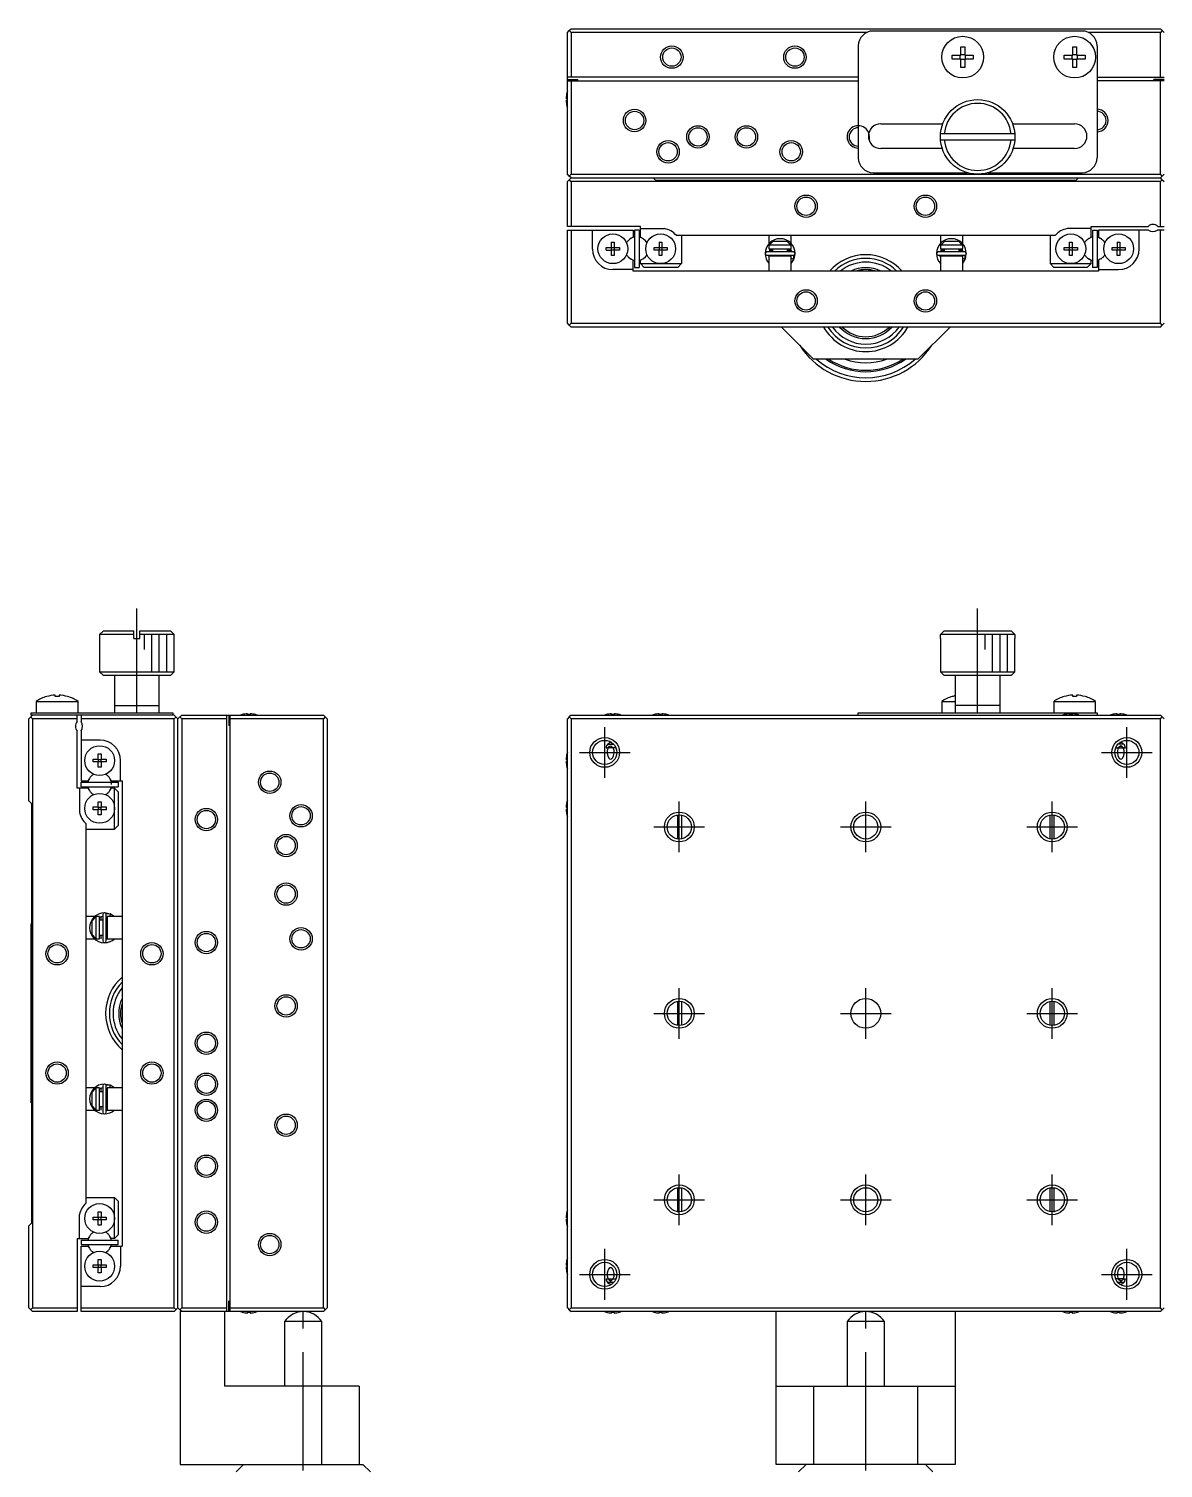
# Model space of a CAD drawing. Extents: x 0 to 518, y -8 to 357.
# Drawn here: x 0 to 152.1, y 164.3 to 357.3 of the extents above; entities that cross this region are included whole.
import ezdxf

# ---------------------------------------------------------------- set-up
doc = ezdxf.new("R2010")
doc.units = 0
doc.header["$LTSCALE"] = 0.5
doc.linetypes.add('CENTER', pattern=[50.8, 31.75, -6.35, 6.35, -6.35])
for name, color, linetype in [('MSM_CENTER', 1, 'CENTER'), ('MSM_CONTINUOUS', 7, 'CONTINUOUS'), ('MSM_NARROW', 5, 'CONTINUOUS')]:
    doc.layers.add(name, color=color, linetype=linetype)

msp = doc.modelspace()

# ---------------------------------------------------------------- linework, layer by layer
at = {"layer": 'MSM_CENTER'}
for p, q in [((14.5, 265.55), (14.5, 279.55)), ((127.21, 265.55), (127.21, 279.55)), ((77.21, 256.85), (77.21, 263.65)), ((147.21, 256.85), (147.21, 263.65)), ((73.81, 260.25), (80.61, 260.25)), ((143.81, 260.25), (150.61, 260.25)), ((87.21, 246.85), (87.21, 253.65)), ((112.21, 246.85), (112.21, 253.65)), ((137.21, 246.85), (137.21, 253.65)), ((83.81, 250.25), (90.61, 250.25)), ((108.81, 250.25), (115.61, 250.25)), ((133.81, 250.25), (140.61, 250.25)), ((87.21, 221.85), (87.21, 228.65)), ((112.21, 221.85), (112.21, 228.65)), ((137.21, 221.85), (137.21, 228.65)), ((83.81, 225.25), (90.61, 225.25)), ((108.81, 225.25), (115.61, 225.25)), ((133.81, 225.25), (140.61, 225.25)), ((87.21, 196.85), (87.21, 203.65)), ((112.21, 196.85), (112.21, 203.65)), ((137.21, 196.85), (137.21, 203.65)), ((83.81, 200.25), (90.61, 200.25)), ((108.81, 200.25), (115.61, 200.25)), ((133.81, 200.25), (140.61, 200.25)), ((77.21, 186.85), (77.21, 193.65)), ((147.21, 186.85), (147.21, 193.65)), ((73.81, 190.25), (80.61, 190.25)), ((143.81, 190.25), (150.61, 190.25)), ((36.8, 87.75), (36.8, 185.25)), ((112.21, 87.75), (112.21, 185.25))]:
    msp.add_line(p, q, dxfattribs=at)
at = {"layer": 'MSM_CONTINUOUS'}
for p, q in [((72.46, 357.05), (72.71, 357.3)), ((72.71, 357.3), (151.71, 357.3)), ((151.71, 357.3), (151.96, 357.05)), ((72.21, 356.8), (72.46, 357.05)), ((72.21, 337.8), (72.21, 356.8)), ((72.71, 356.8), (72.46, 357.05)), ((112.34, 356.8), (72.71, 356.8)), ((72.71, 356.8), (72.71, 350.8)), ((141.21, 357), (113.21, 357)), ((151.71, 356.8), (142.08, 356.8)), ((151.96, 357.05), (151.71, 356.8)), ((151.71, 350.8), (151.71, 356.8)), ((151.96, 357.05), (152.21, 356.8)), ((111.21, 355), (111.21, 340)), ((123.81, 353.76), (124.95, 353.76)), ((123.81, 353.24), (123.81, 353.76)), ((124.88, 353.24), (124.88, 353.76)), ((124.95, 353.76), (124.95, 354.9)), ((124.95, 354.9), (125.47, 354.9)), ((124.95, 353.83), (125.47, 353.83)), ((125.47, 354.9), (125.47, 353.76)), ((125.47, 353.76), (126.61, 353.76)), ((125.54, 353.76), (125.54, 353.24)), ((126.61, 353.76), (126.61, 353.24)), ((138.81, 353.76), (139.95, 353.76)), ((138.81, 353.24), (138.81, 353.76)), ((139.88, 353.24), (139.88, 353.76)), ((139.95, 353.76), (139.95, 354.9)), ((139.95, 354.9), (140.47, 354.9)), ((139.95, 353.83), (140.47, 353.83)), ((140.47, 354.9), (140.47, 353.76)), ((140.47, 353.76), (141.61, 353.76)), ((140.54, 353.76), (140.54, 353.24)), ((141.61, 353.76), (141.61, 353.24)), ((143.21, 355), (143.21, 340)), ((124.95, 353.24), (123.81, 353.24)), ((124.95, 352.1), (124.95, 353.24)), ((125.47, 353.17), (124.95, 353.17)), ((125.47, 352.1), (124.95, 352.1)), ((126.61, 353.24), (125.47, 353.24)), ((125.47, 353.24), (125.47, 352.1)), ((139.95, 353.24), (138.81, 353.24)), ((139.95, 352.1), (139.95, 353.24)), ((140.47, 353.17), (139.95, 353.17)), ((140.47, 352.1), (139.95, 352.1)), ((141.61, 353.24), (140.47, 353.24)), ((140.47, 353.24), (140.47, 352.1)), ((111.21, 350.8), (72.21, 350.8)), ((72.21, 350.5), (73.61, 350.5)), ((72.21, 350.3), (111.21, 350.3)), ((72.71, 350.3), (72.71, 337.8)), ((73.61, 350.3), (73.61, 350.5)), ((143.21, 350.8), (152.21, 350.8)), ((152.21, 350.3), (143.21, 350.3)), ((150.81, 350.3), (150.81, 350.5)), ((152.21, 350.5), (150.81, 350.5)), ((151.71, 337.8), (151.71, 350.3)), ((72.02, 347.98), (72.14, 347.98)), ((72.14, 347.62), (72.02, 347.62)), ((72.14, 348.69), (72.14, 348.69)), ((72.14, 347.98), (72.14, 347.62)), ((72.14, 346.91), (72.14, 346.91)), ((114.21, 344.55), (122.53, 344.55)), ((131.89, 344.55), (140.21, 344.55)), ((132.19, 343.2), (122.23, 343.2)), ((122.23, 342.4), (132.19, 342.4)), ((122.46, 341.25), (114.21, 341.25)), ((140.21, 341.25), (131.96, 341.25)), ((113.21, 338), (125.81, 338)), ((128.61, 338), (141.21, 338)), ((72.46, 337.55), (72.21, 337.8)), ((72.46, 337.05), (72.21, 336.8)), ((72.21, 330.8), (72.21, 336.8)), ((72.71, 337.8), (72.46, 337.55)), ((72.71, 337.3), (72.46, 337.55)), ((72.71, 337.3), (72.46, 337.05)), ((72.46, 337.05), (72.71, 336.8)), ((72.71, 337.8), (151.71, 337.8)), ((72.71, 337.3), (151.71, 337.3)), ((72.71, 336.8), (72.71, 330.8)), ((151.71, 336.8), (72.71, 336.8)), ((83.71, 337.3), (84.06, 336.95)), ((140.36, 336.95), (84.06, 336.95)), ((100.21, 336.95), (100.21, 337)), ((100.21, 337), (124.21, 337)), ((124.21, 337), (124.21, 336.95)), ((140.71, 337.3), (140.36, 336.95)), ((151.96, 337.55), (151.71, 337.8)), ((151.96, 337.55), (151.71, 337.3)), ((151.96, 337.05), (151.71, 337.3)), ((151.71, 336.8), (151.96, 337.05)), ((151.71, 330.8), (151.71, 336.8)), ((152.21, 337.8), (151.96, 337.55)), ((151.96, 337.05), (152.21, 336.8)), ((82.01, 330.8), (72.21, 330.8)), ((72.21, 330.3), (81.01, 330.3)), ((72.21, 317.8), (72.21, 330.3)), ((72.71, 330.3), (72.71, 317.8)), ((75.56, 327.75), (75.56, 330.3)), ((81.01, 330.3), (81.01, 329.34)), ((81.21, 330.3), (81.21, 325.3)), ((81.81, 330.3), (81.21, 330.3)), ((81.81, 330.3), (81.81, 325.3)), ((82.01, 329.34), (82.01, 330.8)), ((82.01, 330.5), (85.23, 330.5)), ((142.41, 330.5), (139.19, 330.5)), ((142.41, 329.34), (142.41, 330.8)), ((142.41, 330.8), (150.05, 330.8)), ((142.61, 330.3), (143.21, 330.3)), ((142.61, 330.3), (142.61, 325.3)), ((143.21, 330.3), (143.21, 325.3)), ((150.11, 330.3), (143.41, 330.3)), ((143.41, 330.3), (143.41, 329.34)), ((148.86, 327.75), (148.86, 330.3)), ((152.21, 330.3), (151.31, 330.3)), ((151.37, 330.8), (152.21, 330.8)), ((151.71, 317.8), (151.71, 330.3)), ((78.13, 327.98), (78.13, 328.69)), ((78.13, 328.69), (78.49, 328.69)), ((78.49, 328.69), (78.49, 327.98)), ((81.01, 329.34), (80.72, 329.17)), ((82.3, 329.17), (82.01, 329.34)), ((84.53, 328.69), (84.53, 327.98)), ((84.53, 328.69), (84.89, 328.69)), ((84.89, 328.69), (84.89, 327.98)), ((86.79, 329.6), (137.63, 329.6)), ((87.51, 329.6), (87.51, 325.8)), ((99.21, 329.6), (99.21, 328.45)), ((99.21, 328.3), (99.21, 327.8)), ((102.21, 328.3), (99.21, 328.3)), ((99.26, 328.3), (99.79, 328.8)), ((99.79, 328.8), (101.63, 328.8)), ((101.63, 328.8), (102.15, 328.3)), ((102.21, 328.5), (102.21, 329.6)), ((102.21, 327.8), (102.21, 328.3)), ((122.21, 329.6), (122.21, 328.49)), ((122.21, 328.49), (122.21, 328.49)), ((122.21, 328.3), (122.21, 327.8)), ((125.21, 328.3), (122.21, 328.3)), ((122.26, 328.3), (122.79, 328.8)), ((122.79, 328.8), (124.63, 328.8)), ((124.63, 328.8), (125.15, 328.3)), ((125.21, 328.45), (125.21, 329.6)), ((125.21, 327.8), (125.21, 328.3)), ((136.91, 329.6), (136.91, 325.8)), ((139.53, 327.98), (139.53, 328.69)), ((139.53, 328.69), (139.89, 328.69)), ((139.89, 328.69), (139.89, 327.98)), ((142.12, 329.17), (142.41, 329.34)), ((143.41, 329.34), (143.7, 329.17)), ((145.93, 328.69), (145.93, 327.98)), ((145.93, 328.69), (146.29, 328.69)), ((146.29, 328.69), (146.29, 327.98)), ((77.42, 327.62), (77.42, 327.98)), ((77.42, 327.98), (78.13, 327.98)), ((77.42, 327.62), (78.13, 327.62)), ((78.14, 327.97), (78.13, 327.98)), ((78.14, 327.63), (78.13, 327.62)), ((78.13, 326.91), (78.13, 327.62)), ((78.49, 326.91), (78.13, 326.91)), ((78.14, 327.63), (78.14, 327.97)), ((78.14, 327.97), (78.48, 327.97)), ((78.48, 327.63), (78.14, 327.63)), ((78.48, 327.97), (78.49, 327.98)), ((78.48, 327.97), (78.48, 327.63)), ((78.48, 327.63), (78.49, 327.62)), ((78.49, 327.98), (79.2, 327.98)), ((79.2, 327.62), (78.49, 327.62)), ((78.49, 327.62), (78.49, 326.91)), ((79.2, 327.98), (79.2, 327.62)), ((80.72, 326.43), (81.01, 326.26)), ((81.01, 324.8), (81.01, 326.26)), ((82.01, 326.26), (82.3, 326.43)), ((82.01, 325.8), (82.01, 326.26)), ((83.82, 327.62), (83.82, 327.98)), ((83.82, 327.98), (84.53, 327.98)), ((84.53, 327.62), (83.82, 327.62)), ((84.54, 327.97), (84.53, 327.98)), ((84.54, 327.63), (84.53, 327.62)), ((84.53, 326.91), (84.53, 327.62)), ((84.89, 326.91), (84.53, 326.91)), ((84.54, 327.63), (84.54, 327.97)), ((84.54, 327.97), (84.88, 327.97)), ((84.88, 327.63), (84.54, 327.63)), ((84.88, 327.97), (84.89, 327.98)), ((84.88, 327.97), (84.88, 327.63)), ((84.88, 327.63), (84.89, 327.62)), ((84.89, 327.98), (85.6, 327.98)), ((85.6, 327.62), (84.89, 327.62)), ((84.89, 327.62), (84.89, 326.91)), ((85.6, 327.98), (85.6, 327.62)), ((98.86, 326.44), (98.86, 326.43)), ((98.86, 326.44), (98.86, 326.44)), ((98.86, 326.44), (98.86, 326.44)), ((98.86, 326.44), (98.86, 326.44)), ((98.86, 326.44), (98.86, 326.44)), ((98.86, 326.43), (98.87, 326.43)), ((98.86, 326.43), (98.86, 326.43)), ((98.87, 326.43), (98.88, 326.38)), ((98.87, 326.43), (98.87, 326.43)), ((98.88, 326.39), (98.88, 326.38)), ((98.88, 326.38), (98.9, 326.35)), ((98.88, 326.38), (98.88, 326.38)), ((98.88, 326.38), (98.88, 326.38)), ((102.5, 327.38), (98.95, 327.38)), ((98.95, 326.93), (102.5, 326.93)), ((99.22, 326.8), (99.19, 326.93)), ((99.21, 327.8), (102.21, 327.8)), ((99.21, 326.8), (99.21, 324.8)), ((102.21, 326.8), (99.21, 326.8)), ((99.24, 327.6), (99.71, 327.6)), ((99.32, 326.8), (99.55, 326.93)), ((99.71, 327.8), (99.71, 327.38)), ((99.71, 326.93), (99.71, 326.8)), ((101.71, 327.38), (101.71, 327.8)), ((101.71, 327.6), (102.21, 327.6)), ((101.71, 326.8), (101.71, 326.93)), ((101.9, 326.93), (102.14, 326.8)), ((102.14, 327.8), (102.26, 327.38)), ((102.21, 327.61), (102.21, 327.61)), ((102.21, 327.61), (102.21, 327.61)), ((102.21, 327.6), (102.21, 327.61)), ((102.21, 324.8), (102.21, 326.8)), ((102.57, 326.37), (102.21, 326.5)), ((102.21, 325.81), (102.57, 326.38)), ((102.57, 326.38), (102.57, 326.94)), ((102.59, 326.43), (102.73, 327.13)), ((121.82, 326.43), (121.83, 326.43)), ((121.82, 326.43), (121.82, 326.43)), ((121.83, 326.43), (121.83, 326.42)), ((121.83, 326.43), (121.83, 326.43)), ((121.83, 326.43), (121.83, 326.43)), ((121.83, 326.43), (121.83, 326.43)), ((121.83, 326.42), (121.85, 326.37)), ((121.83, 326.42), (121.83, 326.42)), ((121.83, 326.42), (121.83, 326.42)), ((121.85, 326.37), (121.85, 326.38)), ((121.85, 326.38), (121.85, 326.37)), ((121.85, 326.37), (121.86, 326.34)), ((121.85, 326.37), (121.85, 326.37)), ((125.47, 327.37), (121.92, 327.37)), ((121.92, 326.92), (125.47, 326.92)), ((122.18, 326.8), (122.16, 326.92)), ((122.21, 326.69), (122.18, 326.8)), ((122.21, 327.8), (125.21, 327.8)), ((122.21, 327.6), (122.71, 327.6)), ((122.21, 326.8), (122.21, 324.8)), ((125.21, 326.8), (122.21, 326.8)), ((122.29, 326.8), (122.52, 326.92)), ((122.71, 327.8), (122.71, 327.37)), ((122.71, 326.92), (122.71, 326.8)), ((124.71, 327.37), (124.71, 327.8)), ((124.71, 327.6), (125.17, 327.6)), ((124.71, 326.8), (124.71, 326.92)), ((124.87, 326.92), (125.1, 326.8)), ((125.1, 327.8), (125.23, 327.37)), ((125.21, 324.8), (125.21, 326.8)), ((125.53, 326.36), (125.21, 326.47)), ((125.21, 325.85), (125.54, 326.37)), ((125.52, 326.33), (125.53, 326.37)), ((125.54, 326.37), (125.53, 326.93)), ((125.56, 326.43), (125.69, 327.12)), ((138.82, 327.62), (138.82, 327.98)), ((138.82, 327.98), (139.53, 327.98)), ((139.53, 327.62), (138.82, 327.62)), ((139.54, 327.97), (139.53, 327.98)), ((139.54, 327.63), (139.53, 327.62)), ((139.53, 326.91), (139.53, 327.62)), ((139.89, 326.91), (139.53, 326.91)), ((139.54, 327.63), (139.54, 327.97)), ((139.54, 327.97), (139.88, 327.97)), ((139.88, 327.63), (139.54, 327.63)), ((139.88, 327.97), (139.89, 327.98)), ((139.88, 327.97), (139.88, 327.63)), ((139.88, 327.63), (139.89, 327.62)), ((139.89, 327.98), (140.6, 327.98)), ((140.6, 327.62), (139.89, 327.62)), ((139.89, 327.62), (139.89, 326.91)), ((140.6, 327.98), (140.6, 327.62)), ((142.41, 326.26), (142.12, 326.43)), ((142.41, 325.8), (142.41, 326.26)), ((143.7, 326.43), (143.41, 326.26)), ((143.41, 326.26), (143.41, 324.8)), ((145.22, 327.62), (145.22, 327.98)), ((145.22, 327.98), (145.93, 327.98)), ((145.93, 327.62), (145.22, 327.62)), ((145.94, 327.97), (145.93, 327.98)), ((145.94, 327.63), (145.93, 327.62)), ((145.93, 326.91), (145.93, 327.62)), ((146.29, 326.91), (145.93, 326.91)), ((145.94, 327.63), (145.94, 327.97)), ((145.94, 327.97), (146.28, 327.97)), ((146.28, 327.63), (145.94, 327.63)), ((146.28, 327.97), (146.29, 327.98)), ((146.28, 327.97), (146.28, 327.63)), ((146.28, 327.63), (146.29, 327.62)), ((146.29, 327.98), (147, 327.98)), ((147, 327.62), (146.29, 327.62)), ((146.29, 327.62), (146.29, 326.91)), ((147, 327.98), (147, 327.62)), ((81.01, 325), (78.31, 325)), ((143.41, 324.8), (81.01, 324.8)), ((81.21, 325.3), (81.81, 325.3)), ((82.51, 325.3), (82.01, 325.8)), ((82.01, 325.8), (87.51, 325.8)), ((87.01, 325.3), (82.51, 325.3)), ((87.01, 325.3), (87.51, 325.8)), ((137.41, 325.3), (136.91, 325.8)), ((136.91, 325.8), (142.41, 325.8)), ((141.91, 325.3), (137.41, 325.3)), ((141.91, 325.3), (142.41, 325.8)), ((143.21, 325.3), (142.61, 325.3)), ((143.41, 325), (146.11, 325)), ((72.46, 317.55), (72.21, 317.8)), ((72.71, 317.8), (72.46, 317.55)), ((72.71, 317.3), (72.46, 317.55)), ((72.71, 317.8), (151.71, 317.8)), ((151.71, 317.3), (72.71, 317.3)), ((100.91, 317.3), (105.21, 313)), ((119.21, 313), (123.51, 317.3)), ((151.96, 317.55), (151.71, 317.8)), ((151.71, 317.3), (151.96, 317.55)), ((152.21, 317.8), (151.96, 317.55)), ((119.21, 313), (105.21, 313)), ((10, 276.55), (9.5, 276.05)), ((10, 276.55), (14.1, 276.55)), ((14.1, 275.55), (14.1, 276.55)), ((14.9, 276.55), (19, 276.55)), ((14.9, 275.55), (14.9, 276.55)), ((19.5, 276.05), (19, 276.55)), ((122.23, 276.05), (122.73, 276.55)), ((122.73, 276.55), (131.69, 276.55)), ((131.69, 276.55), (132.19, 276.05)), ((9.5, 276.05), (9.5, 271.05)), ((14.1, 276.05), (9.5, 276.05)), ((14.1, 275.55), (14.9, 275.55)), ((19.5, 276.05), (14.9, 276.05)), ((19.5, 271.05), (19.5, 276.05)), ((122.21, 275.55), (122.21, 271.05)), ((122.21, 275.55), (122.23, 275.55)), ((122.23, 275.55), (122.23, 276.05)), ((132.19, 276.05), (122.23, 276.05)), ((132.19, 276.05), (132.19, 275.55)), ((132.19, 275.55), (132.21, 275.55)), ((132.21, 271.05), (132.21, 275.55)), ((9.5, 271.05), (10, 270.55)), ((9.5, 271.05), (19.5, 271.05)), ((19, 270.55), (10, 270.55)), ((11.5, 270.55), (11.5, 265.55)), ((17.5, 265.55), (17.5, 270.55)), ((19, 270.55), (19.5, 271.05)), ((122.21, 271.05), (122.71, 270.55)), ((122.21, 271.05), (132.21, 271.05)), ((131.71, 270.55), (122.71, 270.55)), ((124.21, 270.55), (124.21, 265.55)), ((130.21, 265.55), (130.21, 270.55)), ((131.71, 270.55), (132.21, 271.05)), ((1, 267.09), (1, 265.55)), ((1, 267.09), (6.6, 267.09)), ((2.4, 267.74), (2.4, 267.75)), ((3.54, 267.74), (3.54, 267.94)), ((4.06, 267.74), (3.54, 267.74)), ((4.06, 267.94), (4.06, 267.74)), ((5.2, 267.75), (5.2, 267.74)), ((6.6, 265.55), (6.6, 267.09)), ((11.5, 266.55), (17.5, 266.55)), ((122.41, 267.09), (122.41, 265.55)), ((122.41, 267.09), (124.21, 267.09)), ((123.81, 267.74), (123.81, 267.75)), ((130.21, 266.55), (124.21, 266.55)), ((137.41, 267.09), (137.41, 265.55)), ((137.41, 267.09), (143.01, 267.09)), ((138.81, 267.74), (138.81, 267.75)), ((139.95, 267.74), (139.95, 267.94)), ((140.47, 267.74), (139.95, 267.74)), ((140.47, 267.94), (140.47, 267.74)), ((141.61, 267.75), (141.61, 267.74)), ((143.01, 265.55), (143.01, 267.09)), ((0.5, 265.25), (0, 264.75)), ((0, 253.75), (0, 264.75)), ((0.5, 264.75), (0.25, 265)), ((0.3, 265.55), (19.3, 265.55)), ((0.3, 265.25), (0.3, 265.55)), ((19.5, 265.25), (0.3, 265.25)), ((6.5, 264.75), (0.5, 264.75)), ((0.5, 264.75), (0.5, 185.75)), ((6.5, 264.41), (6.5, 265.25)), ((7, 265.25), (7, 264.35)), ((19.5, 264.75), (7, 264.75)), ((19.3, 265.55), (19.3, 265.25)), ((19.5, 265.25), (20, 264.75)), ((19.75, 265), (19.5, 264.75)), ((19.5, 185.75), (19.5, 264.75)), ((20.5, 265.25), (20, 264.75)), ((20, 264.75), (20.25, 265)), ((20, 185.75), (20, 264.75)), ((20.25, 265), (20.5, 264.75)), ((20.5, 265.25), (39.5, 265.25)), ((20.5, 264.75), (20.5, 185.75)), ((26.5, 264.75), (20.5, 264.75)), ((26.5, 265.25), (26.5, 185.25)), ((26.8, 265.25), (26.8, 263.85)), ((27, 185.25), (27, 265.25)), ((39.5, 264.75), (27, 264.75)), ((28.61, 265.32), (28.61, 265.32)), ((29.32, 265.32), (29.32, 265.44)), ((29.68, 265.32), (29.32, 265.32)), ((29.68, 265.44), (29.68, 265.32)), ((30.39, 265.32), (30.39, 265.32)), ((39.5, 265.25), (39.75, 265)), ((39.75, 265), (39.5, 264.75)), ((39.5, 185.75), (39.5, 264.75)), ((40, 264.75), (39.75, 265)), ((40, 264.75), (40, 185.75)), ((72.46, 265), (72.21, 264.75)), ((72.21, 185.75), (72.21, 264.75)), ((72.71, 265.25), (72.46, 265)), ((72.71, 264.75), (72.46, 265)), ((72.71, 265.25), (151.71, 265.25)), ((72.71, 264.75), (72.71, 185.75)), ((151.71, 264.75), (72.71, 264.75)), ((77.42, 265.32), (77.42, 265.32)), ((78.13, 265.32), (78.13, 265.44)), ((78.49, 265.32), (78.13, 265.32)), ((78.49, 265.44), (78.49, 265.32)), ((79.2, 265.32), (79.2, 265.32)), ((83.82, 265.32), (83.82, 265.32)), ((84.53, 265.32), (84.53, 265.44)), ((84.89, 265.32), (84.53, 265.32)), ((84.89, 265.44), (84.89, 265.32)), ((85.6, 265.32), (85.6, 265.32)), ((111.21, 265.55), (143.21, 265.55)), ((111.21, 265.25), (111.21, 265.55)), ((138.82, 265.32), (138.82, 265.32)), ((139.53, 265.32), (139.53, 265.44)), ((139.89, 265.32), (139.53, 265.32)), ((139.89, 265.44), (139.89, 265.32)), ((140.6, 265.32), (140.6, 265.32)), ((143.21, 265.55), (143.21, 265.25)), ((145.22, 265.32), (145.22, 265.32)), ((145.93, 265.32), (145.93, 265.44)), ((146.29, 265.32), (145.93, 265.32)), ((146.29, 265.44), (146.29, 265.32)), ((147, 265.32), (147, 265.32)), ((151.96, 265), (151.71, 265.25)), ((151.71, 264.75), (151.96, 265)), ((151.71, 185.75), (151.71, 264.75)), ((152.21, 264.75), (151.96, 265)), ((6.5, 255.45), (6.5, 263.09)), ((7, 263.15), (7, 256.45)), ((27, 263.85), (26.8, 263.85)), ((9.55, 261.9), (7, 261.9)), ((77.4, 260.85), (77.67, 260.85)), ((77.62, 261.35), (78.44, 261.35)), ((77.64, 260.77), (77.67, 260.85)), ((77.67, 260.85), (77.86, 261.09)), ((77.72, 260.94), (77.74, 260.92)), ((77.74, 260.92), (77.81, 260.85)), ((78.64, 260.85), (77.81, 260.85)), ((77.86, 261.09), (78.03, 261.15)), ((78.03, 261.15), (78.36, 260.85)), ((145.78, 260.85), (146.61, 260.85)), ((146.8, 261.35), (145.98, 261.35)), ((146.06, 260.85), (146.39, 261.15)), ((146.39, 261.15), (146.06, 260.85)), ((146.39, 261.15), (146.75, 260.85)), ((146.56, 261.09), (146.39, 261.15)), ((146.75, 260.85), (146.56, 261.09)), ((146.61, 260.85), (146.7, 260.94)), ((146.7, 260.94), (146.68, 260.92)), ((146.75, 260.85), (147.02, 260.85)), ((146.78, 260.77), (146.75, 260.85)), ((8.61, 258.97), (8.61, 259.33)), ((8.61, 259.33), (9.32, 259.33)), ((9.32, 258.97), (8.61, 258.97)), ((9.32, 259.33), (9.32, 260.04)), ((9.32, 260.04), (9.68, 260.04)), ((9.33, 259.32), (9.32, 259.33)), ((9.33, 258.98), (9.32, 258.97)), ((9.32, 258.26), (9.32, 258.97)), ((9.33, 259.32), (9.67, 259.32)), ((9.33, 258.98), (9.33, 259.32)), ((9.67, 258.98), (9.33, 258.98)), ((9.67, 259.32), (9.68, 259.33)), ((9.67, 259.32), (9.67, 258.98)), ((9.67, 258.98), (9.68, 258.97)), ((9.68, 260.04), (9.68, 259.33)), ((9.68, 259.33), (10.39, 259.33)), ((10.39, 258.97), (9.68, 258.97)), ((9.68, 258.97), (9.68, 258.26)), ((10.39, 259.33), (10.39, 258.97)), ((12.3, 256.45), (12.3, 259.15)), ((72.02, 259.33), (72.14, 259.33)), ((72.14, 258.97), (72.02, 258.97)), ((72.14, 260.04), (72.14, 260.04)), ((72.14, 259.33), (72.14, 258.97)), ((9.68, 258.26), (9.32, 258.26)), ((72.14, 258.26), (72.14, 258.26)), ((7.96, 255.45), (6.5, 255.45)), ((6.8, 255.45), (6.8, 252.23)), ((7, 256.45), (7.96, 256.45)), ((7, 255.65), (7, 256.25)), ((7, 256.25), (12, 256.25)), ((7, 255.65), (12, 255.65)), ((7.96, 256.45), (8.13, 256.74)), ((8.13, 255.16), (7.96, 255.45)), ((10.87, 256.74), (11.04, 256.45)), ((11.04, 255.45), (10.87, 255.16)), ((11.04, 256.45), (12.5, 256.45)), ((11.5, 255.45), (11.04, 255.45)), ((11.5, 255.45), (12, 254.95)), ((11.5, 249.95), (11.5, 255.45)), ((12, 256.25), (12, 255.65)), ((12, 254.95), (12, 250.45)), ((12.5, 256.45), (12.5, 194.05)), ((0, 253.75), (0.35, 253.4)), ((0.35, 253.4), (0.35, 197.1)), ((8.61, 252.57), (8.61, 252.93)), ((8.61, 252.93), (9.32, 252.93)), ((9.32, 252.93), (9.32, 253.64)), ((9.32, 253.64), (9.68, 253.64)), ((9.33, 252.92), (9.32, 252.93)), ((9.33, 252.92), (9.67, 252.92)), ((9.33, 252.58), (9.33, 252.92)), ((9.67, 252.92), (9.68, 252.93)), ((9.67, 252.92), (9.67, 252.58)), ((9.68, 253.64), (9.68, 252.93)), ((9.68, 252.93), (10.39, 252.93)), ((10.39, 252.93), (10.39, 252.57)), ((72.02, 252.93), (72.14, 252.93)), ((72.14, 253.64), (72.14, 253.64)), ((72.14, 252.93), (72.14, 252.57)), ((9.32, 252.57), (8.61, 252.57)), ((9.33, 252.58), (9.32, 252.57)), ((9.32, 251.86), (9.32, 252.57)), ((9.68, 251.86), (9.32, 251.86)), ((9.67, 252.58), (9.33, 252.58)), ((9.67, 252.58), (9.68, 252.57)), ((10.39, 252.57), (9.68, 252.57)), ((9.68, 252.57), (9.68, 251.86)), ((72.14, 252.57), (72.02, 252.57)), ((72.14, 251.86), (72.14, 251.86)), ((87.01, 248.61), (87.01, 251.89)), ((87.51, 251.87), (87.51, 248.63)), ((136.91, 248.63), (136.91, 251.87)), ((137.41, 251.89), (137.41, 248.61)), ((7.7, 199.83), (7.7, 250.67)), ((7.7, 249.95), (11.5, 249.95)), ((12, 250.45), (11.5, 249.95)), ((8.85, 238.25), (7.7, 238.25)), ((8.5, 237.67), (9, 238.2)), ((8.5, 235.83), (8.5, 237.67)), ((9.5, 238.25), (9, 238.25)), ((9, 238.25), (9, 235.25)), ((9.5, 238.14), (9.93, 238.27)), ((9.5, 235.25), (9.5, 238.25)), ((9.93, 237.75), (9.5, 237.75)), ((9.7, 237.75), (9.7, 238.21)), ((9.93, 238.51), (9.93, 234.96)), ((10.93, 238.57), (10.18, 238.73)), ((10.93, 238.58), (10.37, 238.57)), ((10.38, 234.96), (10.38, 238.51)), ((10.38, 237.91), (10.5, 238.14)), ((10.5, 237.75), (10.38, 237.75)), ((12.5, 238.25), (10.5, 238.25)), ((10.5, 238.25), (10.5, 235.25)), ((10.94, 238.57), (10.83, 238.25)), ((11.45, 238.25), (10.93, 238.58)), ((10.97, 238.56), (10.93, 238.57)), ((0.3, 213.25), (0.3, 237.25)), ((0.3, 237.25), (0.35, 237.25)), ((9, 235.3), (8.5, 235.83)), ((9.5, 235.75), (9.93, 235.75)), ((9.7, 235.25), (9.7, 235.75)), ((10.38, 235.75), (10.5, 235.75)), ((10.5, 235.33), (10.38, 235.56)), ((7.7, 235.25), (8.81, 235.25)), ((8.81, 235.25), (8.81, 235.25)), ((9, 235.25), (9.5, 235.25)), ((10.5, 235.22), (10.38, 235.2)), ((10.61, 235.25), (10.5, 235.22)), ((10.5, 235.25), (12.5, 235.25)), ((10.87, 234.87), (10.88, 234.87)), ((10.87, 234.87), (10.87, 234.87)), ((10.87, 234.87), (10.87, 234.87)), ((10.87, 234.87), (10.87, 234.87)), ((10.87, 234.87), (10.87, 234.87)), ((10.87, 234.86), (10.87, 234.87)), ((10.88, 234.87), (10.93, 234.89)), ((10.88, 234.87), (10.88, 234.87)), ((10.88, 234.87), (10.88, 234.87)), ((10.93, 234.89), (10.92, 234.89)), ((10.92, 234.89), (10.93, 234.89)), ((10.93, 234.89), (10.96, 234.9)), ((10.93, 234.89), (10.93, 234.89)), ((87.01, 223.61), (87.01, 226.89)), ((87.51, 226.87), (87.51, 223.63)), ((136.91, 223.63), (136.91, 226.87)), ((137.41, 226.89), (137.41, 223.61)), ((8.8, 215.25), (7.7, 215.25)), ((8.5, 214.67), (9, 215.2)), ((8.5, 212.83), (8.5, 214.67)), ((9.5, 215.25), (9, 215.25)), ((9, 215.25), (9, 212.25)), ((9.5, 215.18), (9.92, 215.3)), ((9.5, 212.25), (9.5, 215.25)), ((9.92, 214.75), (9.5, 214.75)), ((9.69, 215.25), (9.69, 215.25)), ((9.69, 215.25), (9.69, 215.25)), ((9.7, 215.25), (9.69, 215.25)), ((9.7, 214.75), (9.7, 215.25)), ((9.92, 215.54), (9.92, 211.99)), ((10.96, 215.6), (10.17, 215.77)), ((10.92, 215.61), (10.36, 215.61)), ((10.37, 211.99), (10.37, 215.54)), ((10.37, 214.94), (10.5, 215.18)), ((10.5, 214.75), (10.37, 214.75)), ((12.5, 215.25), (10.5, 215.25)), ((10.5, 215.25), (10.5, 212.25)), ((10.93, 215.61), (10.8, 215.25)), ((11.49, 215.25), (10.92, 215.61)), ((0.35, 213.25), (0.3, 213.25)), ((9, 212.3), (8.5, 212.83)), ((9.5, 212.75), (9.92, 212.75)), ((9.7, 212.28), (9.7, 212.75)), ((10.37, 212.75), (10.5, 212.75)), ((10.5, 212.36), (10.37, 212.59)), ((7.7, 212.25), (8.85, 212.25)), ((9, 212.25), (9.5, 212.25)), ((10.5, 212.26), (10.37, 212.23)), ((10.5, 212.25), (12.5, 212.25)), ((10.86, 211.9), (10.87, 211.91)), ((10.86, 211.9), (10.86, 211.9)), ((10.86, 211.9), (10.86, 211.9)), ((10.86, 211.9), (10.86, 211.9)), ((10.86, 211.9), (10.86, 211.9)), ((10.87, 211.91), (10.92, 211.92)), ((10.87, 211.91), (10.87, 211.91)), ((10.87, 211.91), (10.87, 211.91)), ((10.87, 211.91), (10.87, 211.91)), ((10.91, 211.92), (10.92, 211.92)), ((10.92, 211.93), (10.95, 211.94)), ((10.92, 211.92), (10.92, 211.92)), ((10.92, 211.92), (10.92, 211.92)), ((87.01, 198.61), (87.01, 201.89)), ((87.51, 201.87), (87.51, 198.63)), ((136.91, 198.63), (136.91, 201.87)), ((137.41, 201.89), (137.41, 198.61)), ((7.7, 200.55), (11.5, 200.55)), ((11.5, 200.55), (12, 200.05)), ((11.5, 195.05), (11.5, 200.55)), ((12, 200.05), (12, 195.55)), ((0.35, 197.1), (0, 196.75)), ((6.8, 195.05), (6.8, 198.27)), ((8.61, 197.57), (8.61, 197.93)), ((8.61, 197.93), (9.32, 197.93)), ((9.32, 197.57), (8.61, 197.57)), ((9.32, 197.93), (9.32, 198.64)), ((9.32, 198.64), (9.68, 198.64)), ((9.33, 197.92), (9.32, 197.93)), ((9.33, 197.58), (9.32, 197.57)), ((9.32, 196.86), (9.32, 197.57)), ((9.33, 197.92), (9.67, 197.92)), ((9.33, 197.58), (9.33, 197.92)), ((9.67, 197.58), (9.33, 197.58)), ((9.67, 197.92), (9.68, 197.93)), ((9.67, 197.92), (9.67, 197.58)), ((9.67, 197.58), (9.68, 197.57)), ((9.68, 198.64), (9.68, 197.93)), ((9.68, 197.93), (10.39, 197.93)), ((10.39, 197.57), (9.68, 197.57)), ((9.68, 197.57), (9.68, 196.86)), ((10.39, 197.93), (10.39, 197.57)), ((72.02, 197.93), (72.14, 197.93)), ((72.14, 197.57), (72.02, 197.57)), ((72.14, 198.64), (72.14, 198.64)), ((72.14, 197.93), (72.14, 197.57)), ((0, 185.75), (0, 196.75)), ((6.5, 195.05), (6.5, 185.25)), ((6.5, 195.05), (7.96, 195.05)), ((8.13, 195.34), (7.96, 195.05)), ((9.68, 196.86), (9.32, 196.86)), ((11.04, 195.05), (10.87, 195.34)), ((11.5, 195.05), (11.04, 195.05)), ((12, 195.55), (11.5, 195.05)), ((72.14, 196.86), (72.14, 196.86)), ((7, 194.85), (7, 194.25)), ((7, 194.85), (12, 194.85)), ((7, 194.25), (12, 194.25)), ((7, 194.05), (7.96, 194.05)), ((7, 185.25), (7, 194.05)), ((7.96, 194.05), (8.13, 193.76)), ((10.87, 193.76), (11.04, 194.05)), ((11.04, 194.05), (12.5, 194.05)), ((12, 194.25), (12, 194.85)), ((12.3, 194.05), (12.3, 191.35)), ((8.61, 191.17), (8.61, 191.53)), ((8.61, 191.53), (9.32, 191.53)), ((9.32, 191.17), (8.61, 191.17)), ((9.32, 191.53), (9.32, 192.24)), ((9.32, 192.24), (9.68, 192.24)), ((9.33, 191.52), (9.32, 191.53)), ((9.33, 191.18), (9.32, 191.17)), ((9.32, 190.46), (9.32, 191.17)), ((9.33, 191.52), (9.67, 191.52)), ((9.33, 191.18), (9.33, 191.52)), ((9.67, 191.18), (9.33, 191.18)), ((9.67, 191.52), (9.68, 191.53)), ((9.67, 191.52), (9.67, 191.18)), ((9.67, 191.18), (9.68, 191.17)), ((9.68, 192.24), (9.68, 191.53)), ((9.68, 191.53), (10.39, 191.53)), ((10.39, 191.17), (9.68, 191.17)), ((9.68, 191.17), (9.68, 190.46)), ((10.39, 191.53), (10.39, 191.17)), ((72.02, 191.53), (72.14, 191.53)), ((72.14, 191.17), (72.02, 191.17)), ((72.14, 192.24), (72.14, 192.24)), ((72.14, 191.53), (72.14, 191.17)), ((9.68, 190.46), (9.32, 190.46)), ((72.14, 190.46), (72.14, 190.46)), ((77.4, 189.65), (77.67, 189.65)), ((77.64, 189.73), (77.67, 189.65)), ((78.03, 189.35), (77.67, 189.65)), ((77.67, 189.65), (77.86, 189.41)), ((77.74, 189.58), (77.72, 189.56)), ((77.72, 189.56), (77.74, 189.58)), ((77.74, 189.58), (77.81, 189.65)), ((77.81, 189.65), (78.64, 189.65)), ((77.86, 189.41), (78.03, 189.35)), ((78.36, 189.65), (78.03, 189.35)), ((78.03, 189.35), (78.36, 189.65)), ((146.61, 189.65), (145.78, 189.65)), ((146.39, 189.35), (146.06, 189.65)), ((146.06, 189.65), (146.39, 189.35)), ((146.39, 189.35), (146.06, 189.65)), ((146.39, 189.35), (146.75, 189.65)), ((146.56, 189.41), (146.39, 189.35)), ((146.56, 189.41), (146.39, 189.35)), ((146.75, 189.65), (146.56, 189.41)), ((146.75, 189.65), (146.56, 189.41)), ((146.7, 189.56), (146.61, 189.65)), ((146.7, 189.56), (146.68, 189.58)), ((146.7, 189.56), (146.68, 189.58)), ((146.78, 189.73), (146.75, 189.65)), ((146.78, 189.73), (146.75, 189.65)), ((146.75, 189.65), (147.02, 189.65)), ((9.55, 188.6), (7, 188.6)), ((78.44, 189.15), (77.62, 189.15)), ((146.8, 189.15), (145.98, 189.15)), ((0, 185.75), (0.5, 185.25)), ((0.25, 185.5), (0.5, 185.75)), ((0.5, 185.75), (6.5, 185.75)), ((7, 185.75), (19.5, 185.75)), ((20, 185.75), (19.5, 185.25)), ((19.5, 185.75), (19.75, 185.5)), ((20.25, 185.5), (20, 185.75)), ((20.5, 185.75), (20.25, 185.5)), ((20.5, 185.25), (20.25, 185.5)), ((20.5, 185.75), (26.5, 185.75)), ((26.8, 185.25), (26.8, 186.65)), ((27, 186.65), (26.8, 186.65)), ((27, 185.75), (39.5, 185.75)), ((39.5, 185.75), (39.75, 185.5)), ((39.75, 185.5), (39.5, 185.25)), ((39.75, 185.5), (40, 185.75)), ((72.21, 185.75), (72.46, 185.5)), ((72.46, 185.5), (72.71, 185.75)), ((72.46, 185.5), (72.71, 185.25)), ((72.71, 185.75), (151.71, 185.75)), ((151.96, 185.5), (151.71, 185.75)), ((151.71, 185.25), (151.96, 185.5)), ((151.96, 185.5), (152.21, 185.75)), ((6.5, 185.25), (0.5, 185.25)), ((19.5, 185.25), (7, 185.25)), ((20.3, 185.25), (20.3, 164.75)), ((39.5, 185.25), (20.3, 185.25)), ((26.3, 175.25), (26.3, 185.25)), ((28.61, 185.18), (28.61, 185.18)), ((29.32, 185.06), (29.32, 185.18)), ((29.32, 185.18), (29.68, 185.18)), ((29.68, 185.18), (29.68, 185.06)), ((30.39, 185.18), (30.39, 185.18)), ((34.3, 183.91), (34.3, 175.25)), ((39.3, 183.91), (34.3, 183.91)), ((39.3, 164.75), (39.3, 183.91)), ((151.71, 185.25), (72.71, 185.25)), ((77.42, 185.18), (77.42, 185.18)), ((78.13, 185.06), (78.13, 185.18)), ((78.13, 185.18), (78.49, 185.18)), ((78.49, 185.18), (78.49, 185.06)), ((79.2, 185.18), (79.2, 185.18)), ((83.82, 185.18), (83.82, 185.18)), ((84.53, 185.06), (84.53, 185.18)), ((84.53, 185.18), (84.89, 185.18)), ((84.89, 185.18), (84.89, 185.06)), ((85.6, 185.18), (85.6, 185.18)), ((100.21, 164.75), (100.21, 185.25)), ((109.71, 183.91), (109.71, 175.25)), ((114.71, 183.91), (109.71, 183.91)), ((114.71, 175.25), (114.71, 183.91)), ((124.21, 185.25), (124.21, 164.75)), ((138.82, 185.18), (138.82, 185.18)), ((139.53, 185.06), (139.53, 185.18)), ((139.53, 185.18), (139.89, 185.18)), ((139.89, 185.18), (139.89, 185.06)), ((140.6, 185.18), (140.6, 185.18)), ((145.22, 185.18), (145.22, 185.18)), ((145.93, 185.06), (145.93, 185.18)), ((145.93, 185.18), (146.29, 185.18)), ((146.29, 185.18), (146.29, 185.06)), ((147, 185.18), (147, 185.18)), ((44.3, 175.25), (26.3, 175.25)), ((44.3, 175.25), (44.3, 164.75)), ((100.21, 175.25), (124.21, 175.25)), ((105.21, 175.25), (105.21, 164.75)), ((119.21, 164.75), (119.21, 175.25)), ((20.3, 164.75), (44.8, 164.75)), ((28.8, 164.75), (27.8, 163.75)), ((45.8, 163.75), (44.8, 164.75)), ((124.21, 164.75), (100.21, 164.75)), ((104.21, 164.75), (103.21, 163.75)), ((121.21, 163.75), (120.21, 164.75))]:
    msp.add_line(p, q, dxfattribs=at)
for centre, radius in [((125.21, 353.5), 2.8), ((140.21, 353.5), 2.8), ((86.21, 353.5), 1.23), ((102.71, 353.5), 1.23), ((127.21, 342.8), 5), ((81.21, 345), 1.23), ((89.71, 342.8), 1.23), ((96.21, 342.8), 1.23), ((85.71, 340.8), 1.23), ((102.21, 340.8), 1.23), ((104.21, 333.5), 1.23), ((120.21, 333.5), 1.23), ((78.31, 327.8), 2), ((84.71, 327.8), 2), ((139.71, 327.8), 2), ((146.11, 327.8), 2), ((104.21, 320.8), 1.23), ((120.21, 320.8), 1.23), ((9.5, 259.15), 2), ((77.21, 260.25), 1.62), ((147.21, 260.25), 1.62), ((32.3, 256.25), 1.23), ((9.5, 252.75), 2), ((36.5, 251.75), 1.23), ((23.8, 251.25), 1.23), ((87.21, 250.25), 1.62), ((112.21, 250.25), 1.62), ((137.21, 250.25), 1.62), ((34.5, 247.75), 1.23), ((34.5, 241.25), 1.23), ((23.8, 234.75), 1.23), ((36.5, 235.25), 1.23), ((3.8, 233.25), 1.23), ((16.5, 233.25), 1.23), ((34.5, 226.25), 1.23), ((87.21, 225.25), 1.62), ((112.21, 225.25), 2), ((137.21, 225.25), 1.62), ((23.8, 221.25), 1.23), ((3.8, 217.25), 1.23), ((16.5, 217.25), 1.23), ((23.8, 215.75), 1.23), ((23.8, 212.25), 1.23), ((34.5, 210.25), 1.23), ((23.8, 204.75), 1.23), ((87.21, 200.25), 1.62), ((112.21, 200.25), 1.62), ((137.21, 200.25), 1.62), ((9.5, 197.75), 2), ((23.8, 197.25), 1.23), ((32.3, 194.25), 1.23), ((9.5, 191.35), 2), ((77.21, 190.25), 1.62), ((147.21, 190.25), 1.62)]:
    msp.add_circle(centre, radius, dxfattribs=at)
for centre, radius, start, end in [((113.21, 355), 2, 90, 180), ((141.21, 355), 2, 0, 90), ((75.21, 347.8), 3.19, 163.8933, 176.7703), ((75.21, 347.8), 3.19, 183.2297, 196.1067), ((75.21, 347.8), 3.2, 159.6359, 163.8775), ((75.21, 347.8), 3.2, 196.1225, 200.3641), ((127.21, 342.8), 4.5, 5.0997, 174.9003), ((143.21, 345), 1.23, 270, 90), ((111.21, 342.8), 1.23, 90, 270), ((114.21, 342.9), 1.65, 90, 270), ((140.21, 342.9), 1.65, 270, 90), ((127.21, 342.8), 4.5, 185.0997, 354.9003), ((113.21, 340), 2, 180, 270), ((141.21, 340), 2, 270, 0), ((84.71, 327.8), 2.75, 40.8852, 79.0575), ((139.71, 327.8), 2.75, 100.9425, 139.1148), ((150.71, 330.05), 1, 48.5904, 131.4096), ((150.71, 331.1), 1, 233.1301, 306.8699), ((81.51, 327.8), 1.59, 135, 149.5668), ((81.62, 327.69), 1.75, 134.9956, 148.1135), ((81.51, 327.8), 1.59, 100.8931, 135), ((81.51, 327.8), 1.59, 30.4333, 79.107), ((81.39, 327.69), 1.75, 31.8865, 45.0044), ((100.73, 327.15), 2, 0.738, 179.187), ((123.69, 327.15), 2, 0.738, 179.187), ((142.91, 327.8), 1.59, 135, 149.5667), ((143.02, 327.69), 1.75, 134.9956, 148.1135), ((142.91, 327.8), 1.59, 120, 135), ((142.91, 327.8), 1.59, 100.893, 120), ((142.91, 327.8), 1.59, 60, 79.1069), ((142.91, 327.8), 1.59, 45, 60), ((142.91, 327.8), 1.59, 30.4332, 45), ((142.79, 327.69), 1.75, 31.8865, 45.0044), ((78.31, 327.75), 2.75, 180, 270), ((81.51, 327.8), 1.59, 210.4332, 225), ((81.62, 327.92), 1.75, 211.8865, 225.0044), ((81.51, 327.8), 1.59, 225, 259.1069), ((81.51, 327.8), 1.59, 280.893, 329.5668), ((81.39, 327.92), 1.75, 314.9956, 328.1135), ((98.95, 327.15), 0.225, 90, 270), ((100.73, 327.16), 2, 180.8638, 220.4597), ((102.5, 327.15), 0.225, 270, 90), ((112.21, 320.5), 6.5, 41.4173, 138.5827), ((112.21, 320.5), 6, 45.78, 134.22), ((121.92, 327.15), 0.225, 90, 270), ((123.69, 327.15), 2, 180.8594, 222.1032), ((125.47, 327.15), 0.225, 270, 90), ((142.91, 327.8), 1.59, 210.4333, 225), ((143.02, 327.92), 1.75, 211.8865, 225.0044), ((142.91, 327.8), 1.59, 225, 240), ((142.91, 327.8), 1.59, 240, 259.107), ((142.91, 327.8), 1.59, 300, 315), ((142.91, 327.8), 1.59, 315, 329.5668), ((142.79, 327.92), 1.75, 314.9956, 328.1135), ((146.11, 327.75), 2.75, 270, 0), ((112.21, 320.5), 5.5, 51.4273, 128.5727), ((112.21, 320.5), 4.75, 64.8587, 115.1413), ((112.21, 320.5), 4.5, 72.8538, 107.1462), ((112.21, 320.5), 6.5, 209.4924, 330.5076), ((112.21, 320.5), 6, 212.231, 327.769), ((112.21, 320.5), 5.5, 215.5785, 324.4215), ((112.21, 320.5), 4.75, 222.3521, 317.6479), ((112.21, 320.5), 4.5, 225.3254, 314.6746), ((112.21, 320.5), 10.5, 212.549, 327.451), ((112.21, 320.5), 10, 228.5904, 311.4096), ((112.21, 320.5), 9.2, 234.6089, 305.3911), ((112.21, 320.5), 9, 236.4427, 303.5573), ((112.21, 320.5), 8, 249.6359, 290.3641), ((3.8, 262.95), 5, 106.2858, 124.0558), ((3.8, 262.95), 4.99, 92.9848, 106.2726), ((3.8, 262.95), 4.99, 73.7274, 87.0152), ((3.8, 262.95), 5, 55.9442, 73.7142), ((125.21, 262.95), 5, 106.2858, 124.0558), ((125.21, 262.95), 4.99, 101.5528, 106.2726), ((140.21, 262.95), 5, 106.2858, 124.0558), ((140.21, 262.95), 4.99, 92.9848, 106.2726), ((140.21, 262.95), 4.99, 73.7274, 87.0152), ((140.21, 262.95), 5, 55.9442, 73.7142), ((29.5, 262.25), 3.2, 106.1225, 110.3641), ((29.5, 262.25), 3.19, 93.2297, 106.1067), ((29.5, 262.25), 3.19, 73.8933, 86.7703), ((29.5, 262.25), 3.2, 69.6359, 73.8775), ((78.31, 262.25), 3.2, 106.1225, 110.3641), ((78.31, 262.25), 3.19, 93.2297, 106.1067), ((78.31, 262.25), 3.19, 73.8933, 86.7703), ((78.31, 262.25), 3.2, 69.6359, 73.8775), ((84.71, 262.25), 3.2, 106.1225, 110.3641), ((84.71, 262.25), 3.19, 93.2297, 106.1067), ((84.71, 262.25), 3.19, 73.8933, 86.7703), ((84.71, 262.25), 3.2, 69.6359, 73.8775), ((139.71, 262.25), 3.2, 106.1225, 110.3641), ((139.71, 262.25), 3.19, 93.2297, 106.1067), ((139.71, 262.25), 3.19, 73.8933, 86.7703), ((139.71, 262.25), 3.2, 69.6359, 73.8775), ((146.11, 262.25), 3.2, 106.1225, 110.3641), ((146.11, 262.25), 3.19, 93.2297, 106.1067), ((146.11, 262.25), 3.19, 73.8933, 86.7703), ((146.11, 262.25), 3.2, 69.6359, 73.8775), ((7.25, 263.75), 1, 138.5904, 221.4096), ((6.2, 263.75), 1, 323.1301, 36.8699), ((9.55, 259.15), 2.75, 0, 90), ((78.15, 260.82), 0.749, 87.6519, 177.6886), ((78.94, 260.26), 1.4, 158.659, 213.6821), ((77.08, 260.27), 1.41, 325.0034, 24.2456), ((147.34, 260.27), 1.41, 155.7544, 214.9966), ((146.27, 260.82), 0.749, 2.3114, 92.3481), ((145.48, 260.26), 1.4, 326.3179, 21.341), ((75.21, 259.15), 3.19, 163.8933, 176.7703), ((75.21, 259.15), 3.19, 183.2297, 196.1067), ((75.21, 259.15), 3.2, 159.6359, 163.8775), ((78.01, 259.63), 0.274, 211.1218, 323.1369), ((146.41, 259.63), 0.274, 216.8631, 328.8782), ((9.5, 255.95), 1.59, 135, 150), ((9.5, 255.95), 1.59, 120.4332, 135), ((9.62, 255.84), 1.75, 121.8865, 135.0044), ((9.5, 255.95), 1.59, 45, 59.5668), ((9.38, 255.84), 1.75, 44.9956, 58.1135), ((9.5, 255.95), 1.59, 30, 45), ((75.21, 259.15), 3.2, 196.1225, 200.3641), ((9.5, 255.95), 1.59, 150, 169.1069), ((9.5, 255.95), 1.59, 190.893, 210), ((9.5, 255.95), 1.59, 210, 225), ((9.5, 255.95), 1.59, 225, 239.5667), ((9.62, 256.06), 1.75, 224.9956, 238.1135), ((9.5, 255.95), 1.59, 300.4333, 315), ((9.38, 256.06), 1.75, 301.8865, 315.0044), ((9.5, 255.95), 1.59, 315, 330), ((9.5, 255.95), 1.59, 0, 30), ((9.5, 255.95), 1.59, 330, 349.1069), ((75.21, 252.75), 3.19, 163.8933, 176.7703), ((75.21, 252.75), 3.2, 159.6359, 163.8775), ((9.5, 252.75), 2.75, 190.9425, 229.1148), ((75.21, 252.75), 3.19, 183.2297, 196.1067), ((75.21, 252.75), 3.2, 196.1225, 200.3641), ((10.15, 236.73), 2, 90.738, 269.187), ((10.15, 238.51), 0.225, 0, 180), ((10.15, 234.96), 0.225, 180, 0), ((10.15, 236.74), 2, 270.8594, 312.1032), ((16.8, 225.25), 6.5, 131.4173, 228.5827), ((16.8, 225.25), 6, 135.78, 224.22), ((16.8, 225.25), 5.5, 141.4273, 218.5727), ((16.8, 225.25), 4.75, 154.8587, 205.1413), ((16.8, 225.25), 4.5, 162.8538, 197.1462), ((10.15, 213.77), 2, 90.738, 269.187), ((10.15, 215.54), 0.225, 0, 180), ((10.15, 211.99), 0.225, 180, 0), ((10.14, 213.77), 2, 270.8638, 310.4597), ((9.5, 197.75), 2.75, 130.8852, 169.0575), ((75.21, 197.75), 3.2, 159.6359, 163.8775), ((75.21, 197.75), 3.19, 163.8933, 176.7703), ((75.21, 197.75), 3.19, 183.2297, 196.1067), ((9.5, 194.55), 1.59, 150, 169.1069), ((9.5, 194.55), 1.59, 135, 150), ((9.5, 194.55), 1.59, 120.4333, 135), ((9.62, 194.44), 1.75, 121.8865, 135.0044), ((9.5, 194.55), 1.59, 45, 59.5667), ((9.38, 194.44), 1.75, 44.9956, 58.1135), ((9.5, 194.55), 1.59, 30, 45), ((9.5, 194.55), 1.59, 10.8931, 30), ((75.21, 197.75), 3.2, 196.1225, 200.3641), ((9.5, 194.55), 1.59, 190.893, 210), ((9.5, 194.55), 1.59, 210, 225), ((9.5, 194.55), 1.59, 225, 239.5668), ((9.62, 194.66), 1.75, 224.9956, 238.1135), ((9.5, 194.55), 1.59, 300.4332, 315), ((9.38, 194.66), 1.75, 301.8865, 315.0044), ((9.5, 194.55), 1.59, 315, 330), ((9.5, 194.55), 1.59, 330, 349.107), ((9.55, 191.35), 2.75, 270, 0), ((75.21, 191.35), 3.19, 163.8933, 176.7703), ((75.21, 191.35), 3.19, 183.2297, 196.1067), ((75.21, 191.35), 3.2, 159.6359, 163.8775), ((78.01, 190.87), 0.274, 36.8631, 148.8782), ((146.41, 190.87), 0.274, 31.1218, 143.1369), ((75.21, 191.35), 3.2, 196.1225, 200.3641), ((78.15, 189.68), 0.749, 182.3114, 272.3481), ((78.94, 190.24), 1.4, 146.3179, 201.341), ((77.08, 190.23), 1.41, 335.7544, 34.9966), ((147.34, 190.23), 1.41, 145.0034, 204.2456), ((146.27, 189.68), 0.749, 267.6519, 357.6886), ((145.48, 190.24), 1.4, 338.659, 33.6821), ((29.5, 188.25), 3.2, 249.6359, 253.8775), ((29.5, 188.25), 3.19, 253.8933, 266.7703), ((29.5, 188.25), 3.19, 273.2297, 286.1067), ((29.5, 188.25), 3.2, 286.1225, 290.3641), ((36.8, 182.25), 3, 33.5573, 146.4427), ((78.31, 188.25), 3.2, 249.6359, 253.8775), ((78.31, 188.25), 3.19, 253.8933, 266.7703), ((78.31, 188.25), 3.19, 273.2297, 286.1067), ((78.31, 188.25), 3.2, 286.1225, 290.3641), ((84.71, 188.25), 3.2, 249.6359, 253.8775), ((84.71, 188.25), 3.19, 253.8933, 266.7703), ((84.71, 188.25), 3.19, 273.2297, 286.1067), ((84.71, 188.25), 3.2, 286.1225, 290.3641), ((112.21, 182.25), 3, 33.5573, 146.4427), ((139.71, 188.25), 3.2, 249.6359, 253.8775), ((139.71, 188.25), 3.19, 253.8933, 266.7703), ((139.71, 188.25), 3.19, 273.2297, 286.1067), ((139.71, 188.25), 3.2, 286.1225, 290.3641), ((146.11, 188.25), 3.2, 249.6359, 253.8775), ((146.11, 188.25), 3.19, 253.8933, 266.7703), ((146.11, 188.25), 3.19, 273.2297, 286.1067), ((146.11, 188.25), 3.2, 286.1225, 290.3641)]:
    msp.add_arc(centre, radius, start, end, dxfattribs=at)
at = {"layer": 'MSM_NARROW'}
for p, q in [((15.5, 274.05), (15.5, 276.05)), ((16.5, 271.05), (16.5, 276.05)), ((17.5, 271.05), (17.5, 276.05)), ((18.5, 271.05), (18.5, 276.05)), ((128.21, 274.05), (128.21, 276.05)), ((129.21, 271.05), (129.21, 276.05)), ((130.21, 271.05), (130.21, 276.05)), ((131.21, 271.05), (131.21, 276.05))]:
    msp.add_line(p, q, dxfattribs=at)
for centre, radius in [((86.21, 353.5), 1.5), ((102.71, 353.5), 1.5), ((81.21, 345), 1.5), ((89.71, 342.8), 1.5), ((96.21, 342.8), 1.5), ((85.71, 340.8), 1.5), ((102.21, 340.8), 1.5), ((104.21, 333.5), 1.5), ((120.21, 333.5), 1.5), ((104.21, 320.8), 1.5), ((120.21, 320.8), 1.5), ((77.21, 260.25), 2), ((147.21, 260.25), 2), ((32.3, 256.25), 1.5), ((36.5, 251.75), 1.5), ((23.8, 251.25), 1.5), ((87.21, 250.25), 2), ((112.21, 250.25), 2), ((137.21, 250.25), 2), ((34.5, 247.75), 1.5), ((34.5, 241.25), 1.5), ((23.8, 234.75), 1.5), ((36.5, 235.25), 1.5), ((3.8, 233.25), 1.5), ((16.5, 233.25), 1.5), ((34.5, 226.25), 1.5), ((87.21, 225.25), 2), ((137.21, 225.25), 2), ((23.8, 221.25), 1.5), ((3.8, 217.25), 1.5), ((16.5, 217.25), 1.5), ((23.8, 215.75), 1.5), ((23.8, 212.25), 1.5), ((34.5, 210.25), 1.5), ((23.8, 204.75), 1.5), ((87.21, 200.25), 2), ((112.21, 200.25), 2), ((137.21, 200.25), 2), ((23.8, 197.25), 1.5), ((32.3, 194.25), 1.5), ((77.21, 190.25), 2), ((147.21, 190.25), 2)]:
    msp.add_circle(centre, radius, dxfattribs=at)
for centre, radius, start, end in [((143.21, 345), 1.5, 270, 90), ((111.21, 342.8), 1.5, 343.366, 270), ((112.21, 320.5), 4.75, 64.8587, 115.1413), ((112.21, 320.5), 4.75, 222.3521, 317.6479), ((112.21, 320.5), 4.5, 225.3254, 314.6746), ((16.8, 225.25), 4.75, 154.8587, 205.1413)]:
    msp.add_arc(centre, radius, start, end, dxfattribs=at)

doc.saveas('drawing.dxf')
